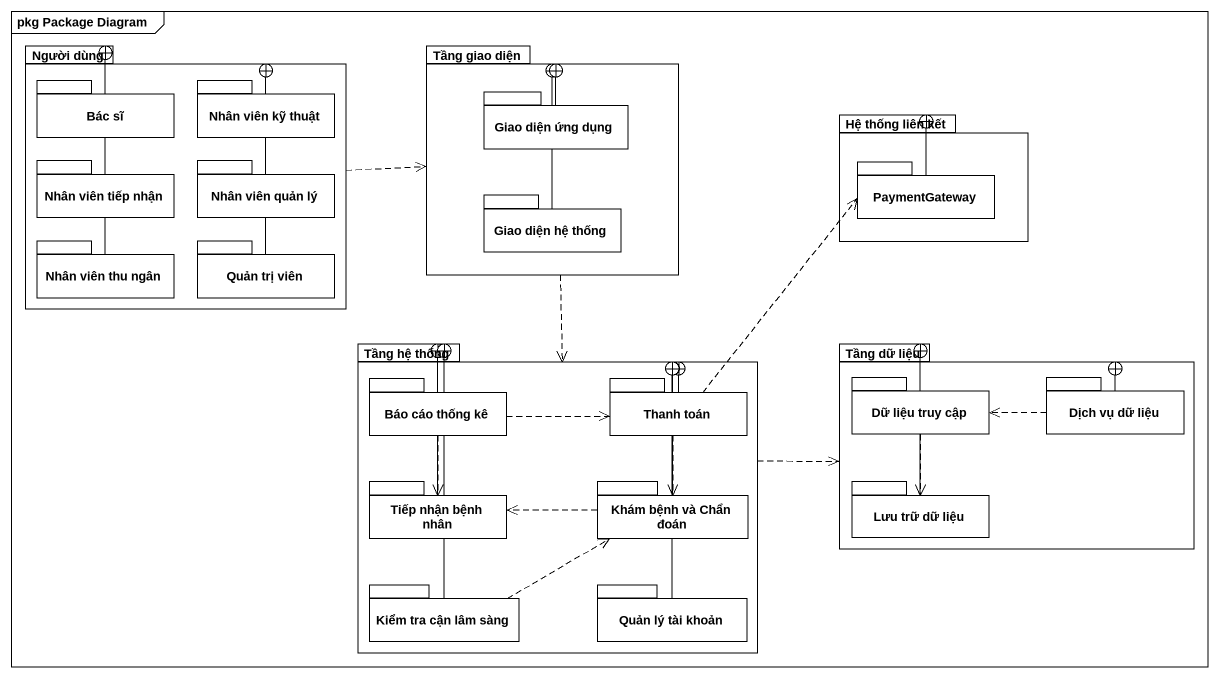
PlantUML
@startuml
mainframe pkg Package Diagram
package "Người dùng" as Người_dùng {
  package "Bác sĩ" as Bác_sĩ {
  }
  package "Nhân viên kỹ thuật" as Nhân_viên_kỹ_thuật {
  }
  package "Nhân viên tiếp nhận" as Nhân_viên_tiếp_nhận {
  }
  package "Nhân viên quản lý" as Nhân_viên_quản_lý {
  }
  package "Nhân viên thu ngân" as Nhân_viên_thu_ngân {
  }
  package "Quản trị viên" as Quản_trị_viên {
  }
}
package "Tầng giao diện" as Tầng_giao_diện {
  package "Giao diện ứng dụng" as Giao_diện_ứng_dụng {
  }
  package "Giao diện hệ thống" as Giao_diện_hệ_thống {
  }
}
package "Hệ thống liên kết" as Hệ_thống_liên_kết {
  package PaymentGateway {
  }
}
package "Tầng hệ thống" as Tầng_hệ_thống {
  package "Báo cáo thống kê" as Báo_cáo_thống_kê {
  }
  package "Thanh toán" as Thanh_toán {
  }
  package "Tiếp nhận bệnh nhân" as Tiếp_nhận_bệnh_nhân {
  }
  package "Khám bệnh và Chẩn đoán" as Khám_bệnh_và_Chẩn_đoán {
  }
  package "Kiểm tra cận lâm sàng" as Kiểm_tra_cận_lâm_sàng {
  }
  package "Quản lý tài khoản" as Quản_lý_tài_khoản {
  }
}
package "Tầng dữ liệu" as Tầng_dữ_liệu {
  package "Dữ liệu truy cập" as Dữ_liệu_truy_cập {
  }
  package "Dịch vụ dữ liệu" as Dịch_vụ_dữ_liệu {
  }
  package "Lưu trữ dữ liệu" as Lưu_trữ_dữ_liệu {
  }
}
Người_dùng .right.> Tầng_giao_diện
Tầng_giao_diện ..> Tầng_hệ_thống
Bác_sĩ --+ Người_dùng
Nhân_viên_kỹ_thuật --+ Người_dùng
Giao_diện_ứng_dụng --+ Tầng_giao_diện
Nhân_viên_tiếp_nhận -right-+ Người_dùng
Nhân_viên_quản_lý -left-+ Người_dùng
Giao_diện_hệ_thống -up-+ Tầng_giao_diện
PaymentGateway -up-+ Hệ_thống_liên_kết
Nhân_viên_thu_ngân -up-+ Người_dùng
Quản_trị_viên -up-+ Người_dùng
Tầng_hệ_thống .right.> Tầng_dữ_liệu
Báo_cáo_thống_kê --+ Tầng_hệ_thống
Báo_cáo_thống_kê .right.> Thanh_toán
Báo_cáo_thống_kê ..> Tiếp_nhận_bệnh_nhân
Thanh_toán .up.> PaymentGateway
Thanh_toán --+ Tầng_hệ_thống
Thanh_toán ..> Khám_bệnh_và_Chẩn_đoán
Dữ_liệu_truy_cập -right-+ Tầng_dữ_liệu
Dữ_liệu_truy_cập ..> Lưu_trữ_dữ_liệu
Dịch_vụ_dữ_liệu -left-+ Tầng_dữ_liệu
Dịch_vụ_dữ_liệu .left.> Dữ_liệu_truy_cập
Tiếp_nhận_bệnh_nhân -right-+ Tầng_hệ_thống
Khám_bệnh_và_Chẩn_đoán -left-+ Tầng_hệ_thống
Khám_bệnh_và_Chẩn_đoán .left.> Tiếp_nhận_bệnh_nhân
Lưu_trữ_dữ_liệu -up-+ Tầng_dữ_liệu
Kiểm_tra_cận_lâm_sàng -up-+ Tầng_hệ_thống
Kiểm_tra_cận_lâm_sàng .right.> Khám_bệnh_và_Chẩn_đoán
Quản_lý_tài_khoản -up-+ Tầng_hệ_thống
@enduml
